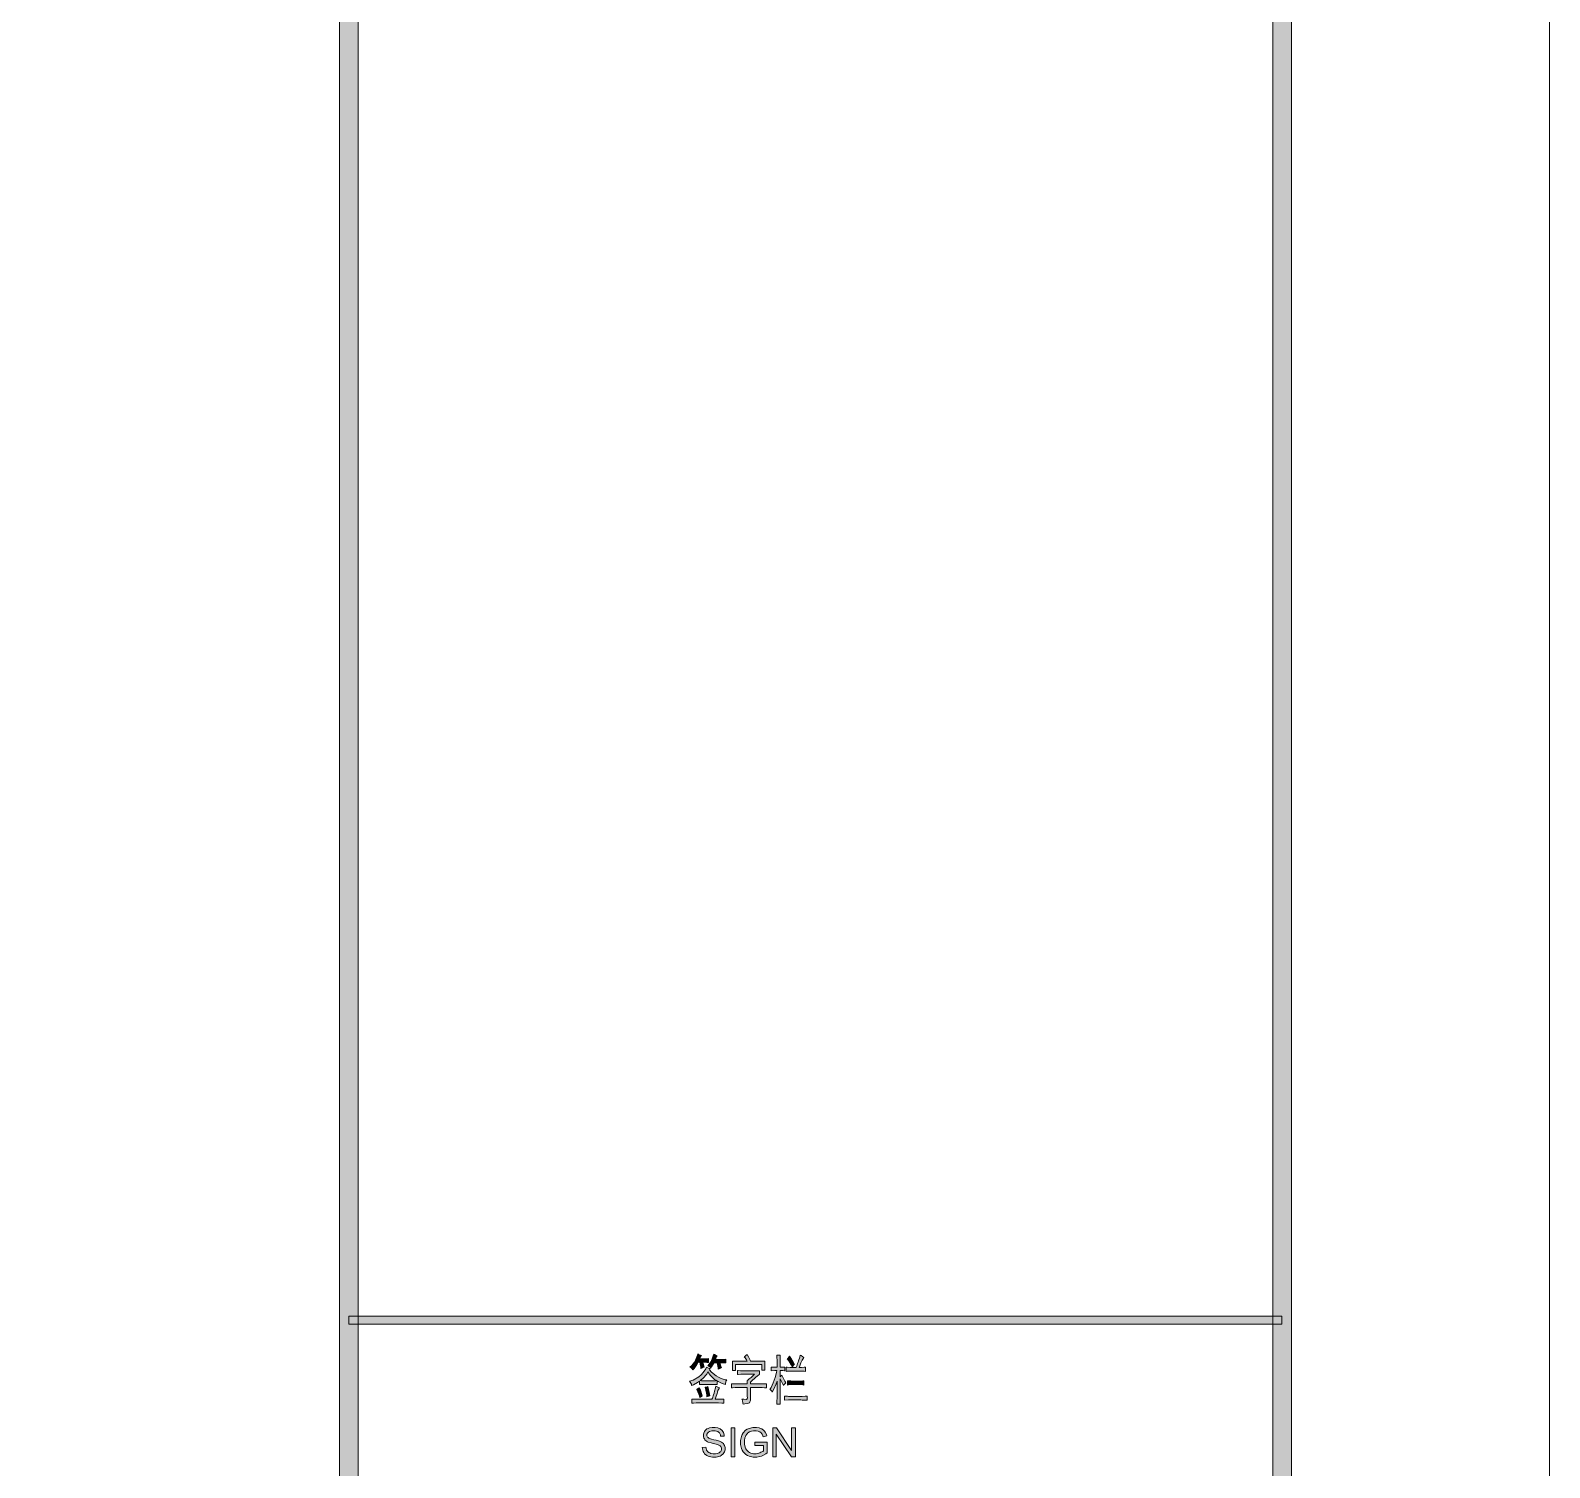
# Model space of a CAD drawing. Header units: millimetres. Extents: x 0 to 586, y 0 to 414.
# Drawn here: x 529.7 to 585.6, y 118.8 to 171.8 of the extents above; entities that cross this region are included whole.
import ezdxf

# ---------------------------------------------------------------- set-up
doc = ezdxf.new("R2010")
doc.units = ezdxf.units.MM

msp = doc.modelspace()

# ---------------------------------------------------------------- hatches: boundary and pattern name
h = msp.add_hatch(color=0)
h.dxf.hatch_style = 2
h.paths.add_polyline_path([(541.736139, 9.860139), (541.048222, 9.860139), (541.048222, 404.223361), (541.736139, 404.223361)])
h = msp.add_hatch(color=0)
h.dxf.hatch_style = 2
h.paths.add_polyline_path([(576.117861, 9.514417), (575.429944, 10.205861), (575.429944, 403.877639), (576.117861, 404.569083)])
h = msp.add_hatch(color=0)
h.dxf.hatch_style = 2
h.paths.add_polyline_path([(575.772139, 124.42825), (575.772139, 124.131917), (541.390417, 124.131917), (541.390417, 124.42825)])
h = msp.add_hatch(color=0)
h.dxf.hatch_style = 2
h.paths.add_polyline_path([(554.64075, 122.71375), (554.580778, 122.720806), (554.478472, 122.724333), (554.429083, 122.724333), (554.443194, 122.682), (554.467889, 122.593806), (554.482, 122.551472), (554.446722, 122.540889), (554.390278, 122.512667), (554.365583, 122.498556), (554.362056, 122.544417), (554.340889, 122.657306), (554.326778, 122.724333), (554.263278, 122.724333), (554.213889, 122.639667), (554.118639, 122.498556), (554.06925, 122.445639), (554.048083, 122.480917), (553.991639, 122.533833), (553.959889, 122.551472), (554.026917, 122.607917), (554.125694, 122.731389), (554.160972, 122.801944), (554.192722, 122.868972), (554.238583, 122.985389), (554.249167, 123.03125), (554.280917, 123.017139), (554.347944, 122.985389), (554.383222, 122.971278), (554.362056, 122.946583), (554.330306, 122.890139), (554.319722, 122.854861), (554.499639, 122.854861), (554.534917, 122.854861), (554.605472, 122.858389), (554.64075, 122.861917)])
h = msp.add_hatch(color=0)
h.dxf.hatch_style = 2
h.paths.add_polyline_path([(555.117, 122.530306), (555.08525, 122.512667), (555.032333, 122.484444), (555.004111, 122.466806), (555.000583, 122.526778), (554.975889, 122.646722), (554.95825, 122.706694), (554.848889, 122.706694), (554.817139, 122.653778), (554.757167, 122.558528), (554.732472, 122.512667), (554.707778, 122.540889), (554.651333, 122.579694), (554.623111, 122.590278), (554.661917, 122.639667), (554.728944, 122.738444), (554.753639, 122.791361), (554.778333, 122.847806), (554.820667, 122.964222), (554.838306, 123.024194), (554.863, 123.006556), (554.922972, 122.974806), (554.95825, 122.964222), (554.940611, 122.936), (554.912389, 122.868972), (554.901806, 122.830167), (555.117, 122.830167), (555.145222, 122.830167), (555.226361, 122.833694), (555.279278, 122.84075), (555.279278, 122.699639), (555.198139, 122.703167), (555.088778, 122.706694), (555.057028, 122.706694), (555.067611, 122.671417), (555.099361, 122.583222)])
h = msp.add_hatch(color=0)
h.dxf.hatch_style = 2
h.paths.add_polyline_path([(556.062444, 123.017139), (556.115361, 122.921889), (556.182389, 122.798417), (556.192972, 122.770194), (556.722139, 122.770194), (556.718611, 122.710222), (556.718611, 122.622028), (556.718611, 122.590278), (556.718611, 122.565583), (556.718611, 122.487972), (556.722139, 122.438583), (556.605722, 122.438583), (556.605722, 122.646722), (555.639111, 122.646722), (555.639111, 122.428), (555.522694, 122.428), (555.522694, 122.484444), (555.526222, 122.569111), (555.526222, 122.600861), (555.526222, 122.629083), (555.522694, 122.71375), (555.522694, 122.770194), (556.062444, 122.770194), (556.041278, 122.812528), (555.991889, 122.890139), (555.963667, 122.925417), (555.984833, 122.943056), (556.034222, 122.988917)])
h = msp.add_hatch(color=0)
h.dxf.hatch_style = 2
h.paths.add_polyline_path([(556.947917, 122.551472), (556.986722, 122.551472), (557.060806, 122.547944), (557.099611, 122.544417), (557.170167, 122.544417), (557.170167, 122.731389), (557.170167, 122.787833), (557.166639, 122.914833), (557.163111, 122.985389), (557.290111, 122.985389), (557.286583, 122.925417), (557.279528, 122.798417), (557.279528, 122.731389), (557.279528, 122.544417), (557.350083, 122.544417), (557.37125, 122.544417), (557.424167, 122.547944), (557.452389, 122.551472), (557.452389, 122.406833), (557.441806, 122.410361), (557.385361, 122.417417), (557.3395, 122.420944), (557.279528, 122.420944), (557.279528, 122.188111), (557.3395, 122.251611), (557.378306, 122.174), (557.452389, 122.029361), (557.487667, 121.965861), (557.4665, 121.941167), (557.420639, 121.895306), (557.403, 121.870611), (557.367722, 121.948222), (557.304222, 122.068167), (557.279528, 122.1105), (557.279528, 121.517833), (557.279528, 121.433167), (557.286583, 121.267361), (557.290111, 121.182694), (557.163111, 121.182694), (557.166639, 121.270889), (557.170167, 121.440222), (557.170167, 121.517833), (557.170167, 122.032889), (557.138417, 121.934111), (557.050222, 121.7295), (556.993778, 121.623667), (556.972611, 121.655417), (556.92675, 121.704806), (556.902056, 121.725972), (556.947917, 121.793), (557.029056, 121.965861), (557.064333, 122.068167), (557.103139, 122.170472), (557.152528, 122.346861), (557.163111, 122.420944), (557.089028, 122.420944), (556.947917, 122.406833)])
h = msp.add_hatch(color=0)
h.dxf.hatch_style = 2
h.paths.add_polyline_path([(558.161472, 122.900722), (558.140306, 122.8725), (558.094444, 122.798417), (558.073278, 122.749028), (558.048583, 122.703167), (558.00625, 122.590278), (557.981556, 122.530306), (558.023889, 122.530306), (558.073278, 122.533833), (558.172056, 122.540889), (558.221444, 122.544417), (558.221444, 122.389194), (558.172056, 122.392722), (558.073278, 122.399778), (558.016833, 122.399778), (557.702861, 122.399778), (557.646417, 122.399778), (557.547639, 122.392722), (557.505306, 122.389194), (557.505306, 122.544417), (557.547639, 122.540889), (557.646417, 122.533833), (557.702861, 122.530306), (557.872194, 122.530306), (557.893361, 122.579694), (557.928639, 122.682), (557.946278, 122.731389), (557.963917, 122.780778), (558.002722, 122.911306), (558.023889, 122.992444), (558.052111, 122.971278), (558.122667, 122.925417)])
h = msp.add_hatch(color=0)
h.dxf.hatch_style = 2
h.paths.add_polyline_path([(557.628778, 122.946583), (557.674639, 122.879556), (557.766361, 122.727861), (557.812222, 122.646722), (557.791056, 122.625556), (557.745194, 122.583222), (557.7205, 122.562056), (557.685222, 122.632611), (557.600556, 122.780778), (557.547639, 122.854861), (557.565278, 122.868972), (557.604083, 122.918361)])
h = msp.add_hatch(color=0)
h.paths.add_polyline_path([(555.265167, 121.902361), (555.152278, 121.944694), (555.000583, 122.01525), (554.95825, 122.043472), (554.95825, 121.902361), (554.905333, 121.905889), (554.803028, 121.909417), (554.757167, 121.909417), (554.527861, 121.909417), (554.478472, 121.909417), (554.369111, 121.905889), (554.312667, 121.902361), (554.312667, 122.032889), (554.235056, 121.979972), (554.090417, 121.898833), (554.023389, 121.870611), (554.012806, 121.92), (553.970472, 121.994083), (553.94225, 122.025833), (554.076306, 122.064639), (554.287972, 122.184583), (554.369111, 122.262194), (554.45025, 122.343333), (554.549028, 122.484444), (554.570194, 122.544417), (554.598417, 122.530306), (554.668972, 122.502083), (554.707778, 122.4915), (554.686611, 122.452694), (554.757167, 122.3645), (554.922972, 122.226917), (555.014694, 122.177528), (555.106417, 122.128139), (555.261639, 122.082278), (555.325139, 122.082278), (555.296917, 122.043472), (555.268694, 121.95175)])
h.paths.add_polyline_path([(554.337361, 122.050528), (554.383222, 122.047), (554.478472, 122.043472), (554.527861, 122.043472), (554.757167, 122.043472), (554.803028, 122.043472), (554.901806, 122.047), (554.947667, 122.050528), (554.866528, 122.096389), (554.700722, 122.255139), (554.616056, 122.368028), (554.57725, 122.290417), (554.436139, 122.131667)])
h = msp.add_hatch(color=0)
h.dxf.hatch_style = 2
h.paths.add_polyline_path([(556.524583, 122.413889), (556.524583, 122.272778), (556.503417, 122.258667), (556.436389, 122.209278), (556.390528, 122.174), (556.348194, 122.138722), (556.249417, 122.050528), (556.192972, 121.994083), (556.192972, 121.927056), (556.588083, 121.927056), (556.619833, 121.927056), (556.711556, 121.930583), (556.775056, 121.934111), (556.775056, 121.778889), (556.711556, 121.785944), (556.619833, 121.793), (556.588083, 121.793), (556.192972, 121.793), (556.192972, 121.401417), (556.192972, 121.323806), (556.154167, 121.232083), (556.118889, 121.2215), (556.083611, 121.210917), (555.981306, 121.18975), (555.917806, 121.182694), (555.914278, 121.2215), (555.893111, 121.313222), (555.875472, 121.369667), (555.9425, 121.362611), (556.027167, 121.359083), (556.044806, 121.366139), (556.062444, 121.369667), (556.076556, 121.422583), (556.073028, 121.468444), (556.073028, 121.793), (555.667333, 121.793), (555.621472, 121.793), (555.52975, 121.789472), (555.487417, 121.785944), (555.487417, 121.934111), (555.52975, 121.930583), (555.617944, 121.927056), (555.660278, 121.927056), (556.073028, 121.927056), (556.073028, 121.962333), (556.065972, 122.025833), (556.062444, 122.057583), (556.087139, 122.071694), (556.143583, 122.114028), (556.178861, 122.14225), (556.210611, 122.170472), (556.288222, 122.241028), (556.334083, 122.283361), (555.882528, 122.283361), (555.829611, 122.283361), (555.741417, 122.279833), (555.706139, 122.272778), (555.706139, 122.420944), (555.741417, 122.417417), (555.826083, 122.413889), (555.875472, 122.413889)])
h = msp.add_hatch(color=0)
h.dxf.hatch_style = 2
h.paths.add_polyline_path([(557.992139, 122.032889), (558.034472, 122.032889), (558.115611, 122.039944), (558.154417, 122.043472), (558.154417, 121.88825), (558.115611, 121.895306), (558.034472, 121.902361), (557.992139, 121.902361), (557.7205, 121.902361), (557.678167, 121.902361), (557.5935, 121.895306), (557.551167, 121.88825), (557.551167, 122.043472), (557.5935, 122.043472), (557.678167, 122.039944), (557.7205, 122.032889)])
h = msp.add_hatch(color=0)
h.dxf.hatch_style = 2
h.paths.add_polyline_path([(554.238583, 121.228556), (554.189194, 121.228556), (554.086889, 121.225028), (554.030444, 121.2215), (554.030444, 121.369667), (554.086889, 121.366139), (554.189194, 121.362611), (554.231528, 121.362611), (554.771278, 121.362611), (554.788917, 121.408472), (554.827722, 121.524889), (554.848889, 121.591917), (554.870056, 121.662472), (554.901806, 121.789472), (554.912389, 121.849444), (554.944139, 121.828278), (555.014694, 121.800056), (555.049972, 121.785944), (555.032333, 121.764778), (554.993528, 121.683639), (554.975889, 121.627194), (554.95825, 121.57075), (554.919444, 121.440222), (554.89475, 121.362611), (554.972361, 121.362611), (555.131111, 121.366139), (555.21225, 121.369667), (555.21225, 121.2215), (555.131111, 121.225028), (555.011167, 121.228556), (554.968833, 121.228556)])
h = msp.add_hatch(color=0)
h.dxf.hatch_style = 2
h.paths.add_polyline_path([(554.309139, 121.785944), (554.347944, 121.694222), (554.397333, 121.539), (554.411444, 121.479028), (554.390278, 121.468444), (554.344417, 121.44375), (554.319722, 121.422583), (554.309139, 121.486083), (554.256222, 121.637778), (554.217417, 121.725972), (554.231528, 121.736556), (554.277389, 121.768306)])
h = msp.add_hatch(color=0)
h.dxf.hatch_style = 2
h.paths.add_polyline_path([(554.587833, 121.454333), (554.57725, 121.524889), (554.541972, 121.69775), (554.517278, 121.803583), (554.541972, 121.807111), (554.591361, 121.821222), (554.623111, 121.831806), (554.633694, 121.785944), (554.668972, 121.613083), (554.690139, 121.486083), (554.661917, 121.482556), (554.609, 121.464917)])
h = msp.add_hatch(color=0)
h.dxf.hatch_style = 2
h.paths.add_polyline_path([(558.045056, 121.468444), (558.094444, 121.468444), (558.210861, 121.471972), (558.277889, 121.479028), (558.277889, 121.323806), (558.210861, 121.327333), (558.094444, 121.334389), (558.045056, 121.337917), (557.5935, 121.337917), (557.441806, 121.323806), (557.441806, 121.479028), (557.480611, 121.479028), (557.554694, 121.471972), (557.5935, 121.468444)])
h = msp.add_hatch(color=0)
h.dxf.hatch_style = 2
h.paths.add_polyline_path([(554.414972, 119.588139), (554.549028, 119.598722), (554.552556, 119.559917), (554.573722, 119.492889), (554.591361, 119.468194), (554.609, 119.4435), (554.661917, 119.401167), (554.697194, 119.383528), (554.732472, 119.369417), (554.813611, 119.355306), (554.859472, 119.355306), (554.898278, 119.355306), (554.968833, 119.365889), (555.000583, 119.376472), (555.032333, 119.390583), (555.078194, 119.422333), (555.092306, 119.4435), (555.106417, 119.464667), (555.120528, 119.510528), (555.120528, 119.535222), (555.120528, 119.559917), (555.106417, 119.60225), (555.092306, 119.619889), (555.078194, 119.641056), (555.028806, 119.669278), (554.997056, 119.683389), (554.975889, 119.690444), (554.880639, 119.718667), (554.810083, 119.736306), (554.736, 119.753944), (554.633694, 119.785694), (554.605472, 119.799806), (554.566667, 119.820972), (554.510222, 119.870361), (554.492583, 119.898583), (554.474944, 119.930333), (554.453778, 119.993833), (554.453778, 120.032639), (554.453778, 120.071444), (554.478472, 120.145528), (554.499639, 120.180806), (554.524333, 120.216083), (554.587833, 120.269), (554.633694, 120.286639), (554.676028, 120.307806), (554.774806, 120.325444), (554.827722, 120.325444), (554.887694, 120.325444), (554.99, 120.304278), (555.035861, 120.286639), (555.078194, 120.269), (555.14875, 120.212556), (555.173444, 120.17375), (555.198139, 120.138472), (555.222833, 120.053806), (555.226361, 120.007944), (555.088778, 119.997361), (555.08525, 120.04675), (555.049972, 120.124361), (555.018222, 120.149056), (554.986472, 120.17375), (554.89475, 120.201972), (554.83125, 120.201972), (554.76775, 120.201972), (554.676028, 120.177278), (554.647806, 120.152583), (554.619583, 120.131417), (554.587833, 120.074972), (554.587833, 120.039694), (554.587833, 120.011472), (554.609, 119.965611), (554.630167, 119.947972), (554.651333, 119.930333), (554.757167, 119.891528), (554.841833, 119.870361), (554.9265, 119.852722), (555.042917, 119.817444), (555.074667, 119.803333), (555.124056, 119.782167), (555.191083, 119.72925), (555.21225, 119.6975), (555.233417, 119.662222), (555.258111, 119.588139), (555.258111, 119.545806), (555.258111, 119.503472), (555.233417, 119.422333), (555.208722, 119.387056), (555.184028, 119.34825), (555.113472, 119.291806), (555.071139, 119.270639), (555.025278, 119.249472), (554.922972, 119.228306), (554.866528, 119.228306), (554.795972, 119.228306), (554.6725, 119.249472), (554.626639, 119.270639), (554.57725, 119.291806), (554.499639, 119.355306), (554.474944, 119.397639), (554.446722, 119.439972), (554.4185, 119.535222)])
h = msp.add_hatch(color=0)
h.dxf.hatch_style = 2
h.paths.add_polyline_path([(554.414972, 119.588139), (554.549028, 119.598722), (554.552556, 119.559917), (554.573722, 119.492889), (554.591361, 119.468194), (554.609, 119.4435), (554.661917, 119.401167), (554.697194, 119.383528), (554.732472, 119.369417), (554.813611, 119.355306), (554.859472, 119.355306), (554.898278, 119.355306), (554.968833, 119.365889), (555.000583, 119.376472), (555.032333, 119.390583), (555.078194, 119.422333), (555.092306, 119.4435), (555.106417, 119.464667), (555.120528, 119.510528), (555.120528, 119.535222), (555.120528, 119.559917), (555.106417, 119.60225), (555.092306, 119.619889), (555.078194, 119.641056), (555.028806, 119.669278), (554.997056, 119.683389), (554.975889, 119.690444), (554.880639, 119.718667), (554.810083, 119.736306), (554.736, 119.753944), (554.633694, 119.785694), (554.605472, 119.799806), (554.566667, 119.820972), (554.510222, 119.870361), (554.492583, 119.898583), (554.474944, 119.930333), (554.453778, 119.993833), (554.453778, 120.032639), (554.453778, 120.071444), (554.478472, 120.145528), (554.499639, 120.180806), (554.524333, 120.216083), (554.587833, 120.269), (554.633694, 120.286639), (554.676028, 120.307806), (554.774806, 120.325444), (554.827722, 120.325444), (554.887694, 120.325444), (554.99, 120.304278), (555.035861, 120.286639), (555.078194, 120.269), (555.14875, 120.212556), (555.173444, 120.17375), (555.198139, 120.138472), (555.222833, 120.053806), (555.226361, 120.007944), (555.088778, 119.997361), (555.08525, 120.04675), (555.049972, 120.124361), (555.018222, 120.149056), (554.986472, 120.17375), (554.89475, 120.201972), (554.83125, 120.201972), (554.76775, 120.201972), (554.676028, 120.177278), (554.647806, 120.152583), (554.619583, 120.131417), (554.587833, 120.074972), (554.587833, 120.039694), (554.587833, 120.011472), (554.609, 119.965611), (554.630167, 119.947972), (554.651333, 119.930333), (554.757167, 119.891528), (554.841833, 119.870361), (554.9265, 119.852722), (555.042917, 119.817444), (555.074667, 119.803333), (555.124056, 119.782167), (555.191083, 119.72925), (555.21225, 119.6975), (555.233417, 119.662222), (555.258111, 119.588139), (555.258111, 119.545806), (555.258111, 119.503472), (555.233417, 119.422333), (555.208722, 119.387056), (555.184028, 119.34825), (555.113472, 119.291806), (555.071139, 119.270639), (555.025278, 119.249472), (554.922972, 119.228306), (554.866528, 119.228306), (554.795972, 119.228306), (554.6725, 119.249472), (554.626639, 119.270639), (554.57725, 119.291806), (554.499639, 119.355306), (554.474944, 119.397639), (554.446722, 119.439972), (554.4185, 119.535222)])
h = msp.add_hatch(color=0)
h.dxf.hatch_style = 2
h.paths.add_polyline_path([(555.473306, 119.245944), (555.473306, 120.307806), (555.610889, 120.307806), (555.610889, 119.245944)])
h = msp.add_hatch(color=0)
h.dxf.hatch_style = 2
h.paths.add_polyline_path([(555.473306, 119.245944), (555.473306, 120.307806), (555.610889, 120.307806), (555.610889, 119.245944)])
h = msp.add_hatch(color=0)
h.dxf.hatch_style = 2
h.paths.add_polyline_path([(556.35525, 119.662222), (556.35525, 119.785694), (556.803278, 119.785694), (556.803278, 119.394111), (556.753889, 119.351778), (556.644528, 119.291806), (556.591611, 119.270639), (556.535167, 119.249472), (556.422278, 119.228306), (556.365833, 119.228306), (556.288222, 119.228306), (556.143583, 119.263583), (556.080083, 119.295333), (556.016583, 119.327083), (555.921333, 119.425861), (555.889583, 119.489361), (555.857833, 119.552861), (555.822556, 119.693972), (555.822556, 119.771583), (555.822556, 119.849194), (555.854306, 119.993833), (555.889583, 120.060861), (555.921333, 120.127889), (556.013056, 120.226667), (556.073028, 120.258417), (556.136528, 120.290167), (556.274111, 120.325444), (556.35525, 120.325444), (556.411694, 120.325444), (556.514, 120.304278), (556.563389, 120.286639), (556.60925, 120.269), (556.679806, 120.216083), (556.708028, 120.184333), (556.732722, 120.149056), (556.775056, 120.064389), (556.789167, 120.011472), (556.662167, 119.976194), (556.648056, 120.015), (556.619833, 120.0785), (556.602194, 120.103194), (556.584556, 120.124361), (556.535167, 120.163167), (556.499889, 120.177278), (556.468139, 120.191389), (556.394056, 120.2055), (556.35525, 120.2055), (556.305861, 120.2055), (556.224722, 120.191389), (556.189444, 120.17375), (556.154167, 120.159639), (556.097722, 120.120833), (556.076556, 120.099667), (556.055389, 120.074972), (556.020111, 120.022056), (556.009528, 119.993833), (555.988361, 119.944444), (555.967194, 119.838611), (555.967194, 119.778639), (555.967194, 119.708083), (555.991889, 119.591667), (556.016583, 119.542278), (556.041278, 119.496417), (556.111833, 119.422333), (556.157694, 119.401167), (556.203556, 119.376472), (556.305861, 119.355306), (556.35525, 119.355306), (556.401111, 119.355306), (556.492833, 119.372944), (556.535167, 119.390583), (556.5775, 119.408222), (556.644528, 119.4435), (556.665694, 119.464667), (556.665694, 119.662222)])
h = msp.add_hatch(color=0)
h.dxf.hatch_style = 2
h.paths.add_polyline_path([(556.35525, 119.662222), (556.35525, 119.785694), (556.803278, 119.785694), (556.803278, 119.394111), (556.753889, 119.351778), (556.644528, 119.291806), (556.591611, 119.270639), (556.535167, 119.249472), (556.422278, 119.228306), (556.365833, 119.228306), (556.288222, 119.228306), (556.143583, 119.263583), (556.080083, 119.295333), (556.016583, 119.327083), (555.921333, 119.425861), (555.889583, 119.489361), (555.857833, 119.552861), (555.822556, 119.693972), (555.822556, 119.771583), (555.822556, 119.849194), (555.854306, 119.993833), (555.889583, 120.060861), (555.921333, 120.127889), (556.013056, 120.226667), (556.073028, 120.258417), (556.136528, 120.290167), (556.274111, 120.325444), (556.35525, 120.325444), (556.411694, 120.325444), (556.514, 120.304278), (556.563389, 120.286639), (556.60925, 120.269), (556.679806, 120.216083), (556.708028, 120.184333), (556.732722, 120.149056), (556.775056, 120.064389), (556.789167, 120.011472), (556.662167, 119.976194), (556.648056, 120.015), (556.619833, 120.0785), (556.602194, 120.103194), (556.584556, 120.124361), (556.535167, 120.163167), (556.499889, 120.177278), (556.468139, 120.191389), (556.394056, 120.2055), (556.35525, 120.2055), (556.305861, 120.2055), (556.224722, 120.191389), (556.189444, 120.17375), (556.154167, 120.159639), (556.097722, 120.120833), (556.076556, 120.099667), (556.055389, 120.074972), (556.020111, 120.022056), (556.009528, 119.993833), (555.988361, 119.944444), (555.967194, 119.838611), (555.967194, 119.778639), (555.967194, 119.708083), (555.991889, 119.591667), (556.016583, 119.542278), (556.041278, 119.496417), (556.111833, 119.422333), (556.157694, 119.401167), (556.203556, 119.376472), (556.305861, 119.355306), (556.35525, 119.355306), (556.401111, 119.355306), (556.492833, 119.372944), (556.535167, 119.390583), (556.5775, 119.408222), (556.644528, 119.4435), (556.665694, 119.464667), (556.665694, 119.662222)])
h = msp.add_hatch(color=0)
h.dxf.hatch_style = 2
h.paths.add_polyline_path([(557.007889, 119.245944), (557.007889, 120.307806), (557.152528, 120.307806), (557.706389, 119.47525), (557.706389, 120.307806), (557.843972, 120.307806), (557.843972, 119.245944), (557.699333, 119.245944), (557.141944, 120.0785), (557.141944, 119.245944)])
h = msp.add_hatch(color=0)
h.dxf.hatch_style = 2
h.paths.add_polyline_path([(557.007889, 119.245944), (557.007889, 120.307806), (557.152528, 120.307806), (557.706389, 119.47525), (557.706389, 120.307806), (557.843972, 120.307806), (557.843972, 119.245944), (557.699333, 119.245944), (557.141944, 120.0785), (557.141944, 119.245944)])

# ---------------------------------------------------------------- linework, layer by layer
at = {"color": 0, "lineweight": 0}
for points in [[(0, 0), (585.632278, 0), (585.632278, 414.0835), (0, 414.0835)], [(541.736139, 9.860139), (541.048222, 9.860139), (541.048222, 404.223361), (541.736139, 404.223361)], [(576.117861, 9.514417), (575.429944, 10.205861), (575.429944, 403.877639), (576.117861, 404.569083)], [(575.772139, 124.42825), (575.772139, 124.131917), (541.390417, 124.131917), (541.390417, 124.42825)], [(554.64075, 122.71375), (554.580778, 122.720806), (554.478472, 122.724333), (554.429083, 122.724333), (554.443194, 122.682), (554.467889, 122.593806), (554.482, 122.551472), (554.446722, 122.540889), (554.390278, 122.512667), (554.365583, 122.498556), (554.362056, 122.544417), (554.340889, 122.657306), (554.326778, 122.724333), (554.263278, 122.724333), (554.213889, 122.639667), (554.118639, 122.498556), (554.06925, 122.445639), (554.048083, 122.480917), (553.991639, 122.533833), (553.959889, 122.551472), (554.026917, 122.607917), (554.125694, 122.731389), (554.160972, 122.801944), (554.192722, 122.868972), (554.238583, 122.985389), (554.249167, 123.03125), (554.280917, 123.017139), (554.347944, 122.985389), (554.383222, 122.971278), (554.362056, 122.946583), (554.330306, 122.890139), (554.319722, 122.854861), (554.499639, 122.854861), (554.534917, 122.854861), (554.605472, 122.858389), (554.64075, 122.861917)], [(555.117, 122.530306), (555.08525, 122.512667), (555.032333, 122.484444), (555.004111, 122.466806), (555.000583, 122.526778), (554.975889, 122.646722), (554.95825, 122.706694), (554.848889, 122.706694), (554.817139, 122.653778), (554.757167, 122.558528), (554.732472, 122.512667), (554.707778, 122.540889), (554.651333, 122.579694), (554.623111, 122.590278), (554.661917, 122.639667), (554.728944, 122.738444), (554.753639, 122.791361), (554.778333, 122.847806), (554.820667, 122.964222), (554.838306, 123.024194), (554.863, 123.006556), (554.922972, 122.974806), (554.95825, 122.964222), (554.940611, 122.936), (554.912389, 122.868972), (554.901806, 122.830167), (555.117, 122.830167), (555.145222, 122.830167), (555.226361, 122.833694), (555.279278, 122.84075), (555.279278, 122.699639), (555.198139, 122.703167), (555.088778, 122.706694), (555.057028, 122.706694), (555.067611, 122.671417), (555.099361, 122.583222)], [(556.062444, 123.017139), (556.115361, 122.921889), (556.182389, 122.798417), (556.192972, 122.770194), (556.722139, 122.770194), (556.718611, 122.710222), (556.718611, 122.622028), (556.718611, 122.590278), (556.718611, 122.565583), (556.718611, 122.487972), (556.722139, 122.438583), (556.605722, 122.438583), (556.605722, 122.646722), (555.639111, 122.646722), (555.639111, 122.428), (555.522694, 122.428), (555.522694, 122.484444), (555.526222, 122.569111), (555.526222, 122.600861), (555.526222, 122.629083), (555.522694, 122.71375), (555.522694, 122.770194), (556.062444, 122.770194), (556.041278, 122.812528), (555.991889, 122.890139), (555.963667, 122.925417), (555.984833, 122.943056), (556.034222, 122.988917)], [(556.947917, 122.551472), (556.986722, 122.551472), (557.060806, 122.547944), (557.099611, 122.544417), (557.170167, 122.544417), (557.170167, 122.731389), (557.170167, 122.787833), (557.166639, 122.914833), (557.163111, 122.985389), (557.290111, 122.985389), (557.286583, 122.925417), (557.279528, 122.798417), (557.279528, 122.731389), (557.279528, 122.544417), (557.350083, 122.544417), (557.37125, 122.544417), (557.424167, 122.547944), (557.452389, 122.551472), (557.452389, 122.406833), (557.441806, 122.410361), (557.385361, 122.417417), (557.3395, 122.420944), (557.279528, 122.420944), (557.279528, 122.188111), (557.3395, 122.251611), (557.378306, 122.174), (557.452389, 122.029361), (557.487667, 121.965861), (557.4665, 121.941167), (557.420639, 121.895306), (557.403, 121.870611), (557.367722, 121.948222), (557.304222, 122.068167), (557.279528, 122.1105), (557.279528, 121.517833), (557.279528, 121.433167), (557.286583, 121.267361), (557.290111, 121.182694), (557.163111, 121.182694), (557.166639, 121.270889), (557.170167, 121.440222), (557.170167, 121.517833), (557.170167, 122.032889), (557.138417, 121.934111), (557.050222, 121.7295), (556.993778, 121.623667), (556.972611, 121.655417), (556.92675, 121.704806), (556.902056, 121.725972), (556.947917, 121.793), (557.029056, 121.965861), (557.064333, 122.068167), (557.103139, 122.170472), (557.152528, 122.346861), (557.163111, 122.420944), (557.089028, 122.420944), (556.947917, 122.406833)], [(558.161472, 122.900722), (558.140306, 122.8725), (558.094444, 122.798417), (558.073278, 122.749028), (558.048583, 122.703167), (558.00625, 122.590278), (557.981556, 122.530306), (558.023889, 122.530306), (558.073278, 122.533833), (558.172056, 122.540889), (558.221444, 122.544417), (558.221444, 122.389194), (558.172056, 122.392722), (558.073278, 122.399778), (558.016833, 122.399778), (557.702861, 122.399778), (557.646417, 122.399778), (557.547639, 122.392722), (557.505306, 122.389194), (557.505306, 122.544417), (557.547639, 122.540889), (557.646417, 122.533833), (557.702861, 122.530306), (557.872194, 122.530306), (557.893361, 122.579694), (557.928639, 122.682), (557.946278, 122.731389), (557.963917, 122.780778), (558.002722, 122.911306), (558.023889, 122.992444), (558.052111, 122.971278), (558.122667, 122.925417)], [(557.628778, 122.946583), (557.674639, 122.879556), (557.766361, 122.727861), (557.812222, 122.646722), (557.791056, 122.625556), (557.745194, 122.583222), (557.7205, 122.562056), (557.685222, 122.632611), (557.600556, 122.780778), (557.547639, 122.854861), (557.565278, 122.868972), (557.604083, 122.918361)], [(555.265167, 121.902361), (555.152278, 121.944694), (555.000583, 122.01525), (554.95825, 122.043472), (554.95825, 121.902361), (554.905333, 121.905889), (554.803028, 121.909417), (554.757167, 121.909417), (554.527861, 121.909417), (554.478472, 121.909417), (554.369111, 121.905889), (554.312667, 121.902361), (554.312667, 122.032889), (554.235056, 121.979972), (554.090417, 121.898833), (554.023389, 121.870611), (554.012806, 121.92), (553.970472, 121.994083), (553.94225, 122.025833), (554.076306, 122.064639), (554.287972, 122.184583), (554.369111, 122.262194), (554.45025, 122.343333), (554.549028, 122.484444), (554.570194, 122.544417), (554.598417, 122.530306), (554.668972, 122.502083), (554.707778, 122.4915), (554.686611, 122.452694), (554.757167, 122.3645), (554.922972, 122.226917), (555.014694, 122.177528), (555.106417, 122.128139), (555.261639, 122.082278), (555.325139, 122.082278), (555.296917, 122.043472), (555.268694, 121.95175)], [(554.337361, 122.050528), (554.383222, 122.047), (554.478472, 122.043472), (554.527861, 122.043472), (554.757167, 122.043472), (554.803028, 122.043472), (554.901806, 122.047), (554.947667, 122.050528), (554.866528, 122.096389), (554.700722, 122.255139), (554.616056, 122.368028), (554.57725, 122.290417), (554.436139, 122.131667)], [(556.524583, 122.413889), (556.524583, 122.272778), (556.503417, 122.258667), (556.436389, 122.209278), (556.390528, 122.174), (556.348194, 122.138722), (556.249417, 122.050528), (556.192972, 121.994083), (556.192972, 121.927056), (556.588083, 121.927056), (556.619833, 121.927056), (556.711556, 121.930583), (556.775056, 121.934111), (556.775056, 121.778889), (556.711556, 121.785944), (556.619833, 121.793), (556.588083, 121.793), (556.192972, 121.793), (556.192972, 121.401417), (556.192972, 121.323806), (556.154167, 121.232083), (556.118889, 121.2215), (556.083611, 121.210917), (555.981306, 121.18975), (555.917806, 121.182694), (555.914278, 121.2215), (555.893111, 121.313222), (555.875472, 121.369667), (555.9425, 121.362611), (556.027167, 121.359083), (556.044806, 121.366139), (556.062444, 121.369667), (556.076556, 121.422583), (556.073028, 121.468444), (556.073028, 121.793), (555.667333, 121.793), (555.621472, 121.793), (555.52975, 121.789472), (555.487417, 121.785944), (555.487417, 121.934111), (555.52975, 121.930583), (555.617944, 121.927056), (555.660278, 121.927056), (556.073028, 121.927056), (556.073028, 121.962333), (556.065972, 122.025833), (556.062444, 122.057583), (556.087139, 122.071694), (556.143583, 122.114028), (556.178861, 122.14225), (556.210611, 122.170472), (556.288222, 122.241028), (556.334083, 122.283361), (555.882528, 122.283361), (555.829611, 122.283361), (555.741417, 122.279833), (555.706139, 122.272778), (555.706139, 122.420944), (555.741417, 122.417417), (555.826083, 122.413889), (555.875472, 122.413889)], [(557.992139, 122.032889), (558.034472, 122.032889), (558.115611, 122.039944), (558.154417, 122.043472), (558.154417, 121.88825), (558.115611, 121.895306), (558.034472, 121.902361), (557.992139, 121.902361), (557.7205, 121.902361), (557.678167, 121.902361), (557.5935, 121.895306), (557.551167, 121.88825), (557.551167, 122.043472), (557.5935, 122.043472), (557.678167, 122.039944), (557.7205, 122.032889)], [(554.238583, 121.228556), (554.189194, 121.228556), (554.086889, 121.225028), (554.030444, 121.2215), (554.030444, 121.369667), (554.086889, 121.366139), (554.189194, 121.362611), (554.231528, 121.362611), (554.771278, 121.362611), (554.788917, 121.408472), (554.827722, 121.524889), (554.848889, 121.591917), (554.870056, 121.662472), (554.901806, 121.789472), (554.912389, 121.849444), (554.944139, 121.828278), (555.014694, 121.800056), (555.049972, 121.785944), (555.032333, 121.764778), (554.993528, 121.683639), (554.975889, 121.627194), (554.95825, 121.57075), (554.919444, 121.440222), (554.89475, 121.362611), (554.972361, 121.362611), (555.131111, 121.366139), (555.21225, 121.369667), (555.21225, 121.2215), (555.131111, 121.225028), (555.011167, 121.228556), (554.968833, 121.228556)], [(554.309139, 121.785944), (554.347944, 121.694222), (554.397333, 121.539), (554.411444, 121.479028), (554.390278, 121.468444), (554.344417, 121.44375), (554.319722, 121.422583), (554.309139, 121.486083), (554.256222, 121.637778), (554.217417, 121.725972), (554.231528, 121.736556), (554.277389, 121.768306)], [(554.587833, 121.454333), (554.57725, 121.524889), (554.541972, 121.69775), (554.517278, 121.803583), (554.541972, 121.807111), (554.591361, 121.821222), (554.623111, 121.831806), (554.633694, 121.785944), (554.668972, 121.613083), (554.690139, 121.486083), (554.661917, 121.482556), (554.609, 121.464917)], [(558.045056, 121.468444), (558.094444, 121.468444), (558.210861, 121.471972), (558.277889, 121.479028), (558.277889, 121.323806), (558.210861, 121.327333), (558.094444, 121.334389), (558.045056, 121.337917), (557.5935, 121.337917), (557.441806, 121.323806), (557.441806, 121.479028), (557.480611, 121.479028), (557.554694, 121.471972), (557.5935, 121.468444)], [(554.414972, 119.588139), (554.549028, 119.598722), (554.552556, 119.559917), (554.573722, 119.492889), (554.591361, 119.468194), (554.609, 119.4435), (554.661917, 119.401167), (554.697194, 119.383528), (554.732472, 119.369417), (554.813611, 119.355306), (554.859472, 119.355306), (554.898278, 119.355306), (554.968833, 119.365889), (555.000583, 119.376472), (555.032333, 119.390583), (555.078194, 119.422333), (555.092306, 119.4435), (555.106417, 119.464667), (555.120528, 119.510528), (555.120528, 119.535222), (555.120528, 119.559917), (555.106417, 119.60225), (555.092306, 119.619889), (555.078194, 119.641056), (555.028806, 119.669278), (554.997056, 119.683389), (554.975889, 119.690444), (554.880639, 119.718667), (554.810083, 119.736306), (554.736, 119.753944), (554.633694, 119.785694), (554.605472, 119.799806), (554.566667, 119.820972), (554.510222, 119.870361), (554.492583, 119.898583), (554.474944, 119.930333), (554.453778, 119.993833), (554.453778, 120.032639), (554.453778, 120.071444), (554.478472, 120.145528), (554.499639, 120.180806), (554.524333, 120.216083), (554.587833, 120.269), (554.633694, 120.286639), (554.676028, 120.307806), (554.774806, 120.325444), (554.827722, 120.325444), (554.887694, 120.325444), (554.99, 120.304278), (555.035861, 120.286639), (555.078194, 120.269), (555.14875, 120.212556), (555.173444, 120.17375), (555.198139, 120.138472), (555.222833, 120.053806), (555.226361, 120.007944), (555.088778, 119.997361), (555.08525, 120.04675), (555.049972, 120.124361), (555.018222, 120.149056), (554.986472, 120.17375), (554.89475, 120.201972), (554.83125, 120.201972), (554.76775, 120.201972), (554.676028, 120.177278), (554.647806, 120.152583), (554.619583, 120.131417), (554.587833, 120.074972), (554.587833, 120.039694), (554.587833, 120.011472), (554.609, 119.965611), (554.630167, 119.947972), (554.651333, 119.930333), (554.757167, 119.891528), (554.841833, 119.870361), (554.9265, 119.852722), (555.042917, 119.817444), (555.074667, 119.803333), (555.124056, 119.782167), (555.191083, 119.72925), (555.21225, 119.6975), (555.233417, 119.662222), (555.258111, 119.588139), (555.258111, 119.545806), (555.258111, 119.503472), (555.233417, 119.422333), (555.208722, 119.387056), (555.184028, 119.34825), (555.113472, 119.291806), (555.071139, 119.270639), (555.025278, 119.249472), (554.922972, 119.228306), (554.866528, 119.228306), (554.795972, 119.228306), (554.6725, 119.249472), (554.626639, 119.270639), (554.57725, 119.291806), (554.499639, 119.355306), (554.474944, 119.397639), (554.446722, 119.439972), (554.4185, 119.535222)], [(554.414972, 119.588139), (554.549028, 119.598722), (554.552556, 119.559917), (554.573722, 119.492889), (554.591361, 119.468194), (554.609, 119.4435), (554.661917, 119.401167), (554.697194, 119.383528), (554.732472, 119.369417), (554.813611, 119.355306), (554.859472, 119.355306), (554.898278, 119.355306), (554.968833, 119.365889), (555.000583, 119.376472), (555.032333, 119.390583), (555.078194, 119.422333), (555.092306, 119.4435), (555.106417, 119.464667), (555.120528, 119.510528), (555.120528, 119.535222), (555.120528, 119.559917), (555.106417, 119.60225), (555.092306, 119.619889), (555.078194, 119.641056), (555.028806, 119.669278), (554.997056, 119.683389), (554.975889, 119.690444), (554.880639, 119.718667), (554.810083, 119.736306), (554.736, 119.753944), (554.633694, 119.785694), (554.605472, 119.799806), (554.566667, 119.820972), (554.510222, 119.870361), (554.492583, 119.898583), (554.474944, 119.930333), (554.453778, 119.993833), (554.453778, 120.032639), (554.453778, 120.071444), (554.478472, 120.145528), (554.499639, 120.180806), (554.524333, 120.216083), (554.587833, 120.269), (554.633694, 120.286639), (554.676028, 120.307806), (554.774806, 120.325444), (554.827722, 120.325444), (554.887694, 120.325444), (554.99, 120.304278), (555.035861, 120.286639), (555.078194, 120.269), (555.14875, 120.212556), (555.173444, 120.17375), (555.198139, 120.138472), (555.222833, 120.053806), (555.226361, 120.007944), (555.088778, 119.997361), (555.08525, 120.04675), (555.049972, 120.124361), (555.018222, 120.149056), (554.986472, 120.17375), (554.89475, 120.201972), (554.83125, 120.201972), (554.76775, 120.201972), (554.676028, 120.177278), (554.647806, 120.152583), (554.619583, 120.131417), (554.587833, 120.074972), (554.587833, 120.039694), (554.587833, 120.011472), (554.609, 119.965611), (554.630167, 119.947972), (554.651333, 119.930333), (554.757167, 119.891528), (554.841833, 119.870361), (554.9265, 119.852722), (555.042917, 119.817444), (555.074667, 119.803333), (555.124056, 119.782167), (555.191083, 119.72925), (555.21225, 119.6975), (555.233417, 119.662222), (555.258111, 119.588139), (555.258111, 119.545806), (555.258111, 119.503472), (555.233417, 119.422333), (555.208722, 119.387056), (555.184028, 119.34825), (555.113472, 119.291806), (555.071139, 119.270639), (555.025278, 119.249472), (554.922972, 119.228306), (554.866528, 119.228306), (554.795972, 119.228306), (554.6725, 119.249472), (554.626639, 119.270639), (554.57725, 119.291806), (554.499639, 119.355306), (554.474944, 119.397639), (554.446722, 119.439972), (554.4185, 119.535222)], [(555.473306, 119.245944), (555.473306, 120.307806), (555.610889, 120.307806), (555.610889, 119.245944)], [(555.473306, 119.245944), (555.473306, 120.307806), (555.610889, 120.307806), (555.610889, 119.245944)], [(556.35525, 119.662222), (556.35525, 119.785694), (556.803278, 119.785694), (556.803278, 119.394111), (556.753889, 119.351778), (556.644528, 119.291806), (556.591611, 119.270639), (556.535167, 119.249472), (556.422278, 119.228306), (556.365833, 119.228306), (556.288222, 119.228306), (556.143583, 119.263583), (556.080083, 119.295333), (556.016583, 119.327083), (555.921333, 119.425861), (555.889583, 119.489361), (555.857833, 119.552861), (555.822556, 119.693972), (555.822556, 119.771583), (555.822556, 119.849194), (555.854306, 119.993833), (555.889583, 120.060861), (555.921333, 120.127889), (556.013056, 120.226667), (556.073028, 120.258417), (556.136528, 120.290167), (556.274111, 120.325444), (556.35525, 120.325444), (556.411694, 120.325444), (556.514, 120.304278), (556.563389, 120.286639), (556.60925, 120.269), (556.679806, 120.216083), (556.708028, 120.184333), (556.732722, 120.149056), (556.775056, 120.064389), (556.789167, 120.011472), (556.662167, 119.976194), (556.648056, 120.015), (556.619833, 120.0785), (556.602194, 120.103194), (556.584556, 120.124361), (556.535167, 120.163167), (556.499889, 120.177278), (556.468139, 120.191389), (556.394056, 120.2055), (556.35525, 120.2055), (556.305861, 120.2055), (556.224722, 120.191389), (556.189444, 120.17375), (556.154167, 120.159639), (556.097722, 120.120833), (556.076556, 120.099667), (556.055389, 120.074972), (556.020111, 120.022056), (556.009528, 119.993833), (555.988361, 119.944444), (555.967194, 119.838611), (555.967194, 119.778639), (555.967194, 119.708083), (555.991889, 119.591667), (556.016583, 119.542278), (556.041278, 119.496417), (556.111833, 119.422333), (556.157694, 119.401167), (556.203556, 119.376472), (556.305861, 119.355306), (556.35525, 119.355306), (556.401111, 119.355306), (556.492833, 119.372944), (556.535167, 119.390583), (556.5775, 119.408222), (556.644528, 119.4435), (556.665694, 119.464667), (556.665694, 119.662222)], [(556.35525, 119.662222), (556.35525, 119.785694), (556.803278, 119.785694), (556.803278, 119.394111), (556.753889, 119.351778), (556.644528, 119.291806), (556.591611, 119.270639), (556.535167, 119.249472), (556.422278, 119.228306), (556.365833, 119.228306), (556.288222, 119.228306), (556.143583, 119.263583), (556.080083, 119.295333), (556.016583, 119.327083), (555.921333, 119.425861), (555.889583, 119.489361), (555.857833, 119.552861), (555.822556, 119.693972), (555.822556, 119.771583), (555.822556, 119.849194), (555.854306, 119.993833), (555.889583, 120.060861), (555.921333, 120.127889), (556.013056, 120.226667), (556.073028, 120.258417), (556.136528, 120.290167), (556.274111, 120.325444), (556.35525, 120.325444), (556.411694, 120.325444), (556.514, 120.304278), (556.563389, 120.286639), (556.60925, 120.269), (556.679806, 120.216083), (556.708028, 120.184333), (556.732722, 120.149056), (556.775056, 120.064389), (556.789167, 120.011472), (556.662167, 119.976194), (556.648056, 120.015), (556.619833, 120.0785), (556.602194, 120.103194), (556.584556, 120.124361), (556.535167, 120.163167), (556.499889, 120.177278), (556.468139, 120.191389), (556.394056, 120.2055), (556.35525, 120.2055), (556.305861, 120.2055), (556.224722, 120.191389), (556.189444, 120.17375), (556.154167, 120.159639), (556.097722, 120.120833), (556.076556, 120.099667), (556.055389, 120.074972), (556.020111, 120.022056), (556.009528, 119.993833), (555.988361, 119.944444), (555.967194, 119.838611), (555.967194, 119.778639), (555.967194, 119.708083), (555.991889, 119.591667), (556.016583, 119.542278), (556.041278, 119.496417), (556.111833, 119.422333), (556.157694, 119.401167), (556.203556, 119.376472), (556.305861, 119.355306), (556.35525, 119.355306), (556.401111, 119.355306), (556.492833, 119.372944), (556.535167, 119.390583), (556.5775, 119.408222), (556.644528, 119.4435), (556.665694, 119.464667), (556.665694, 119.662222)], [(557.007889, 119.245944), (557.007889, 120.307806), (557.152528, 120.307806), (557.706389, 119.47525), (557.706389, 120.307806), (557.843972, 120.307806), (557.843972, 119.245944), (557.699333, 119.245944), (557.141944, 120.0785), (557.141944, 119.245944)], [(557.007889, 119.245944), (557.007889, 120.307806), (557.152528, 120.307806), (557.706389, 119.47525), (557.706389, 120.307806), (557.843972, 120.307806), (557.843972, 119.245944), (557.699333, 119.245944), (557.141944, 120.0785), (557.141944, 119.245944)]]:
    msp.add_lwpolyline(points, close=True, dxfattribs=at)

doc.saveas('drawing.dxf')
